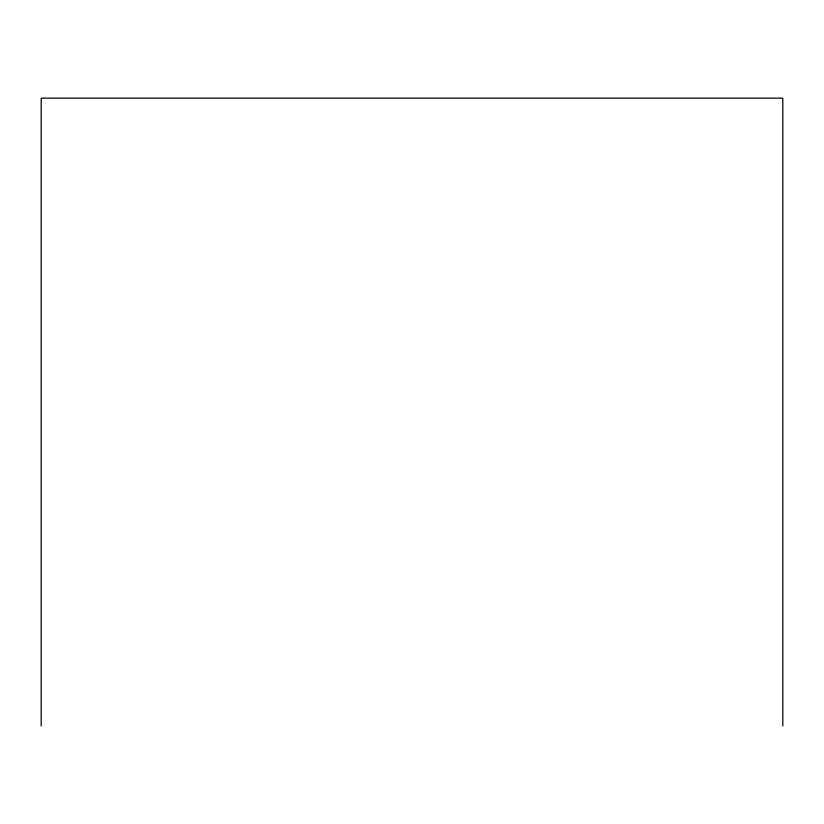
<?xml version="1.0" encoding="UTF-8"?>
<svg xmlns="http://www.w3.org/2000/svg" width="824" height="824" viewBox="0 0 824 824"><rect width="100%" height="100%" fill="white"/><g stroke="black" fill="none" stroke-linecap="round" stroke-linejoin="round"><path stroke-width="1.24" d="M782.8 725.851L782.8 98.149L41.2 98.149L41.2 725.851"/></g></svg>
